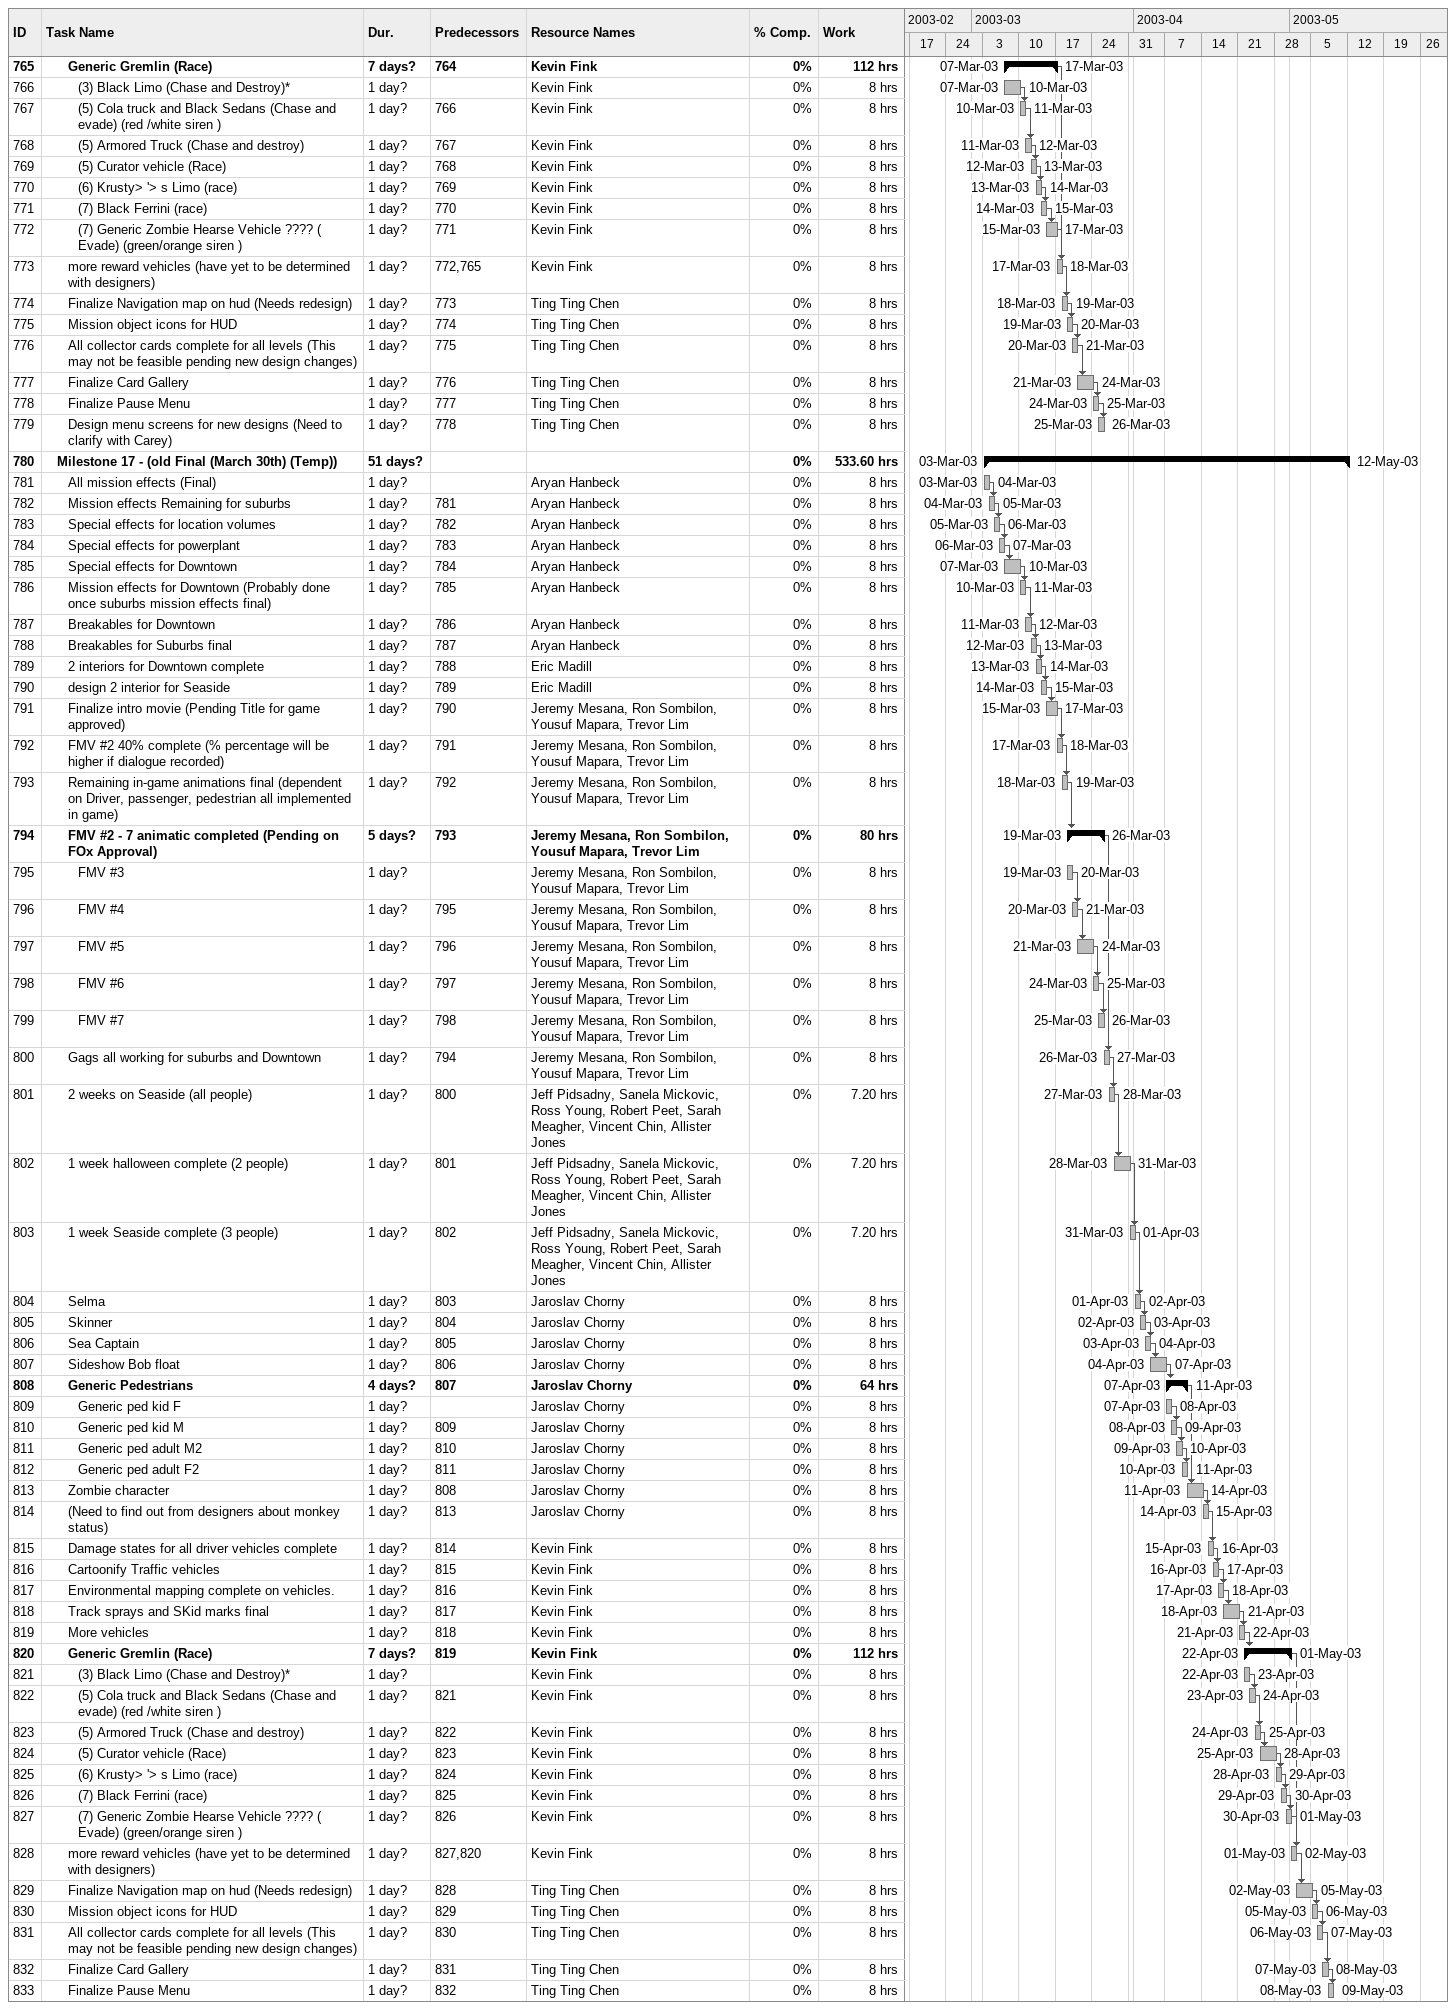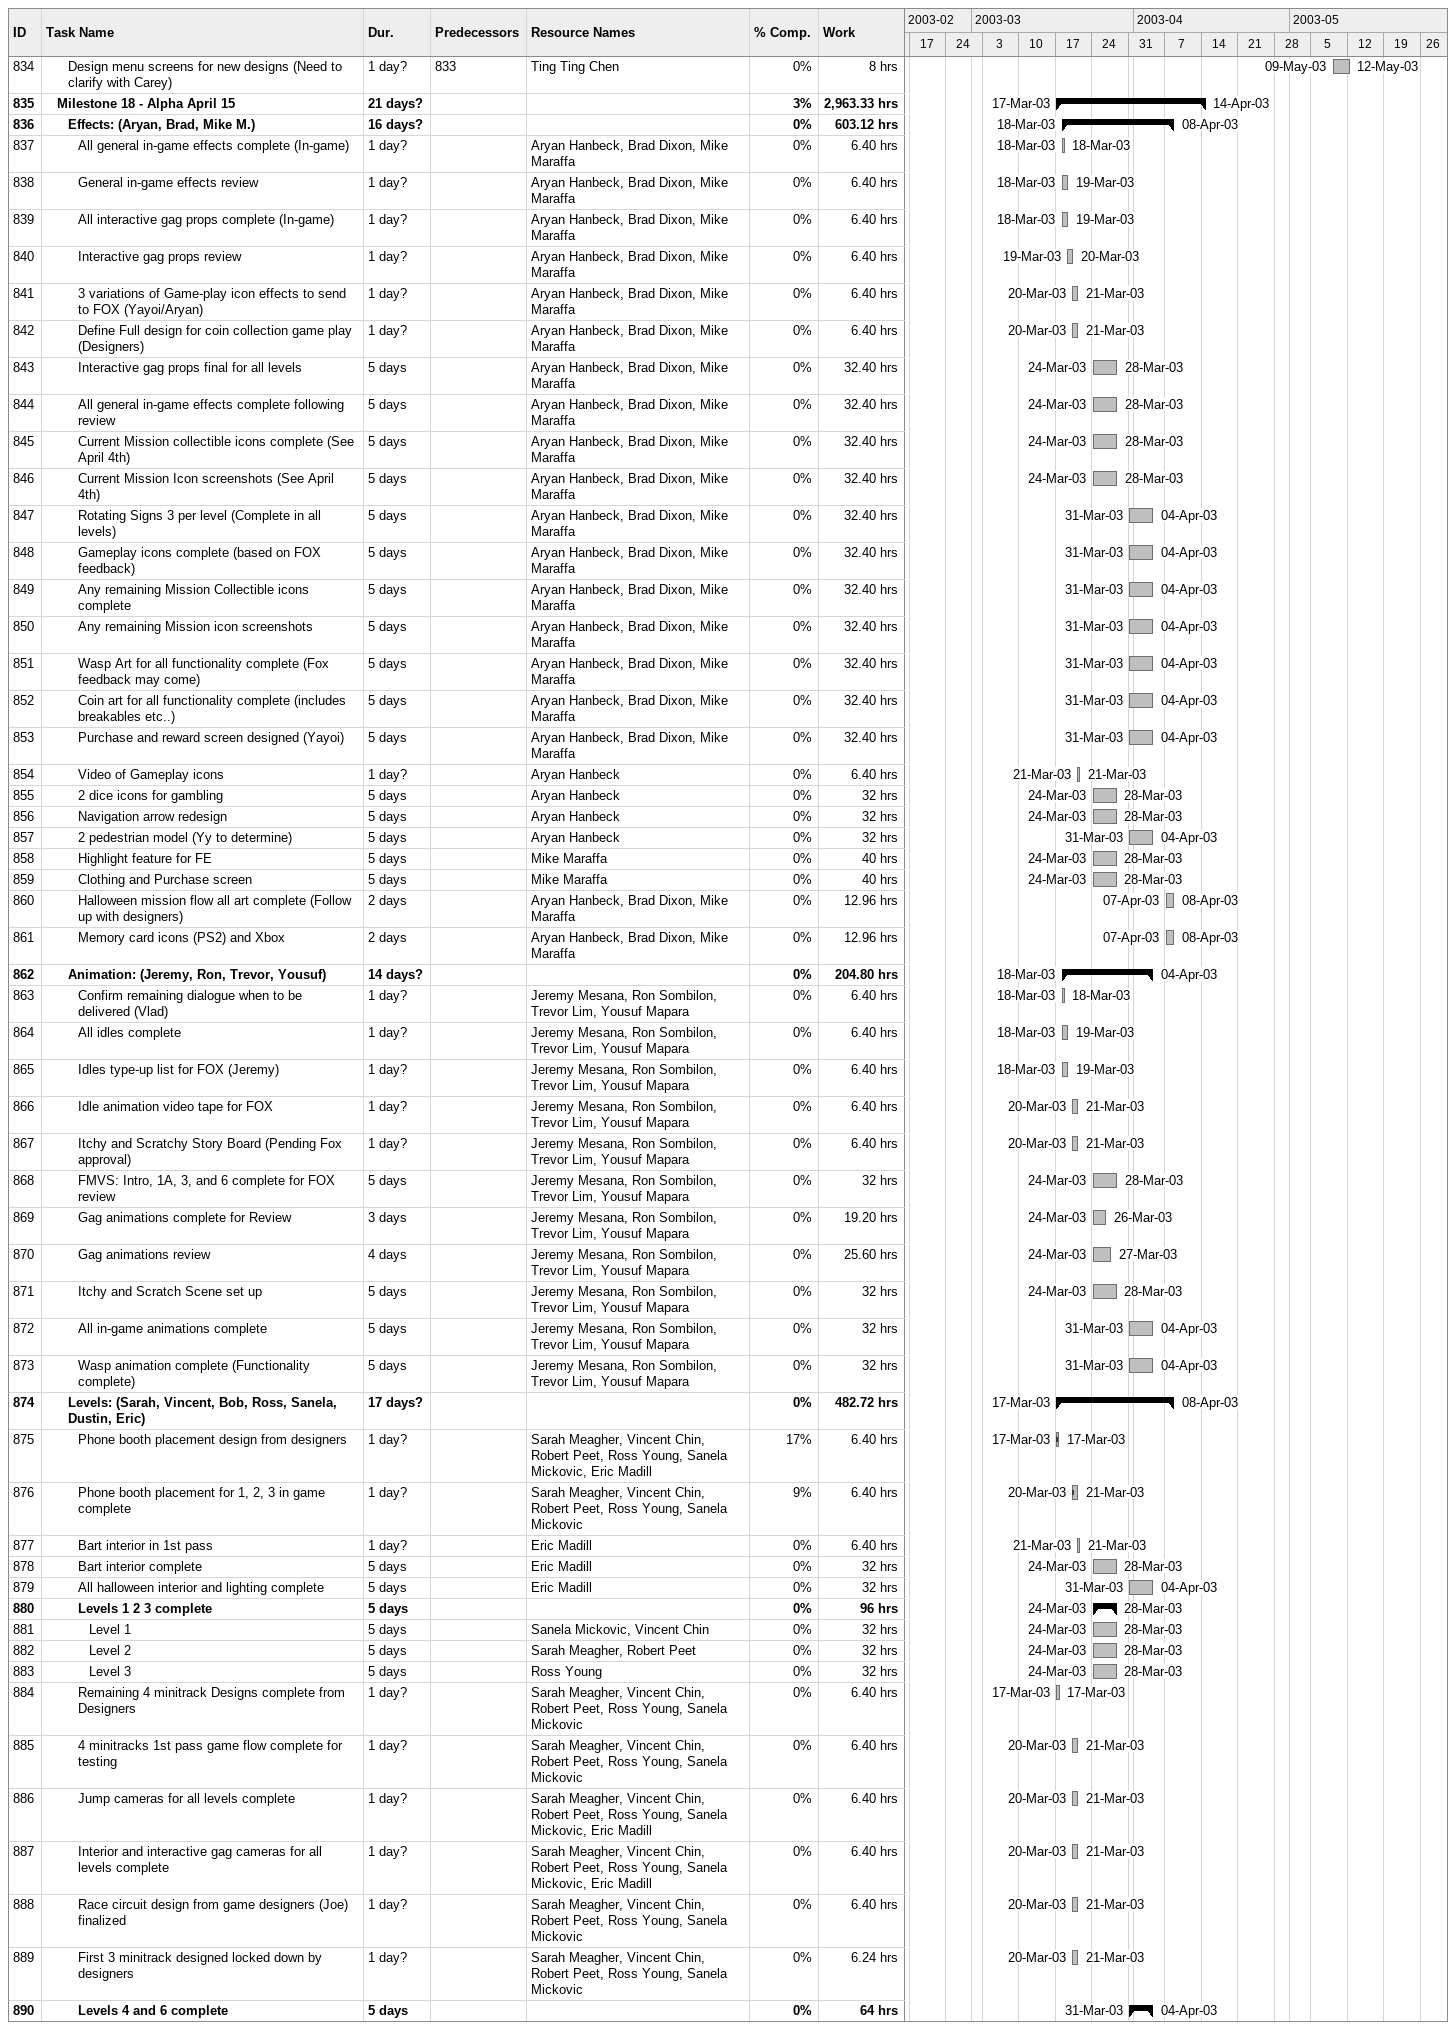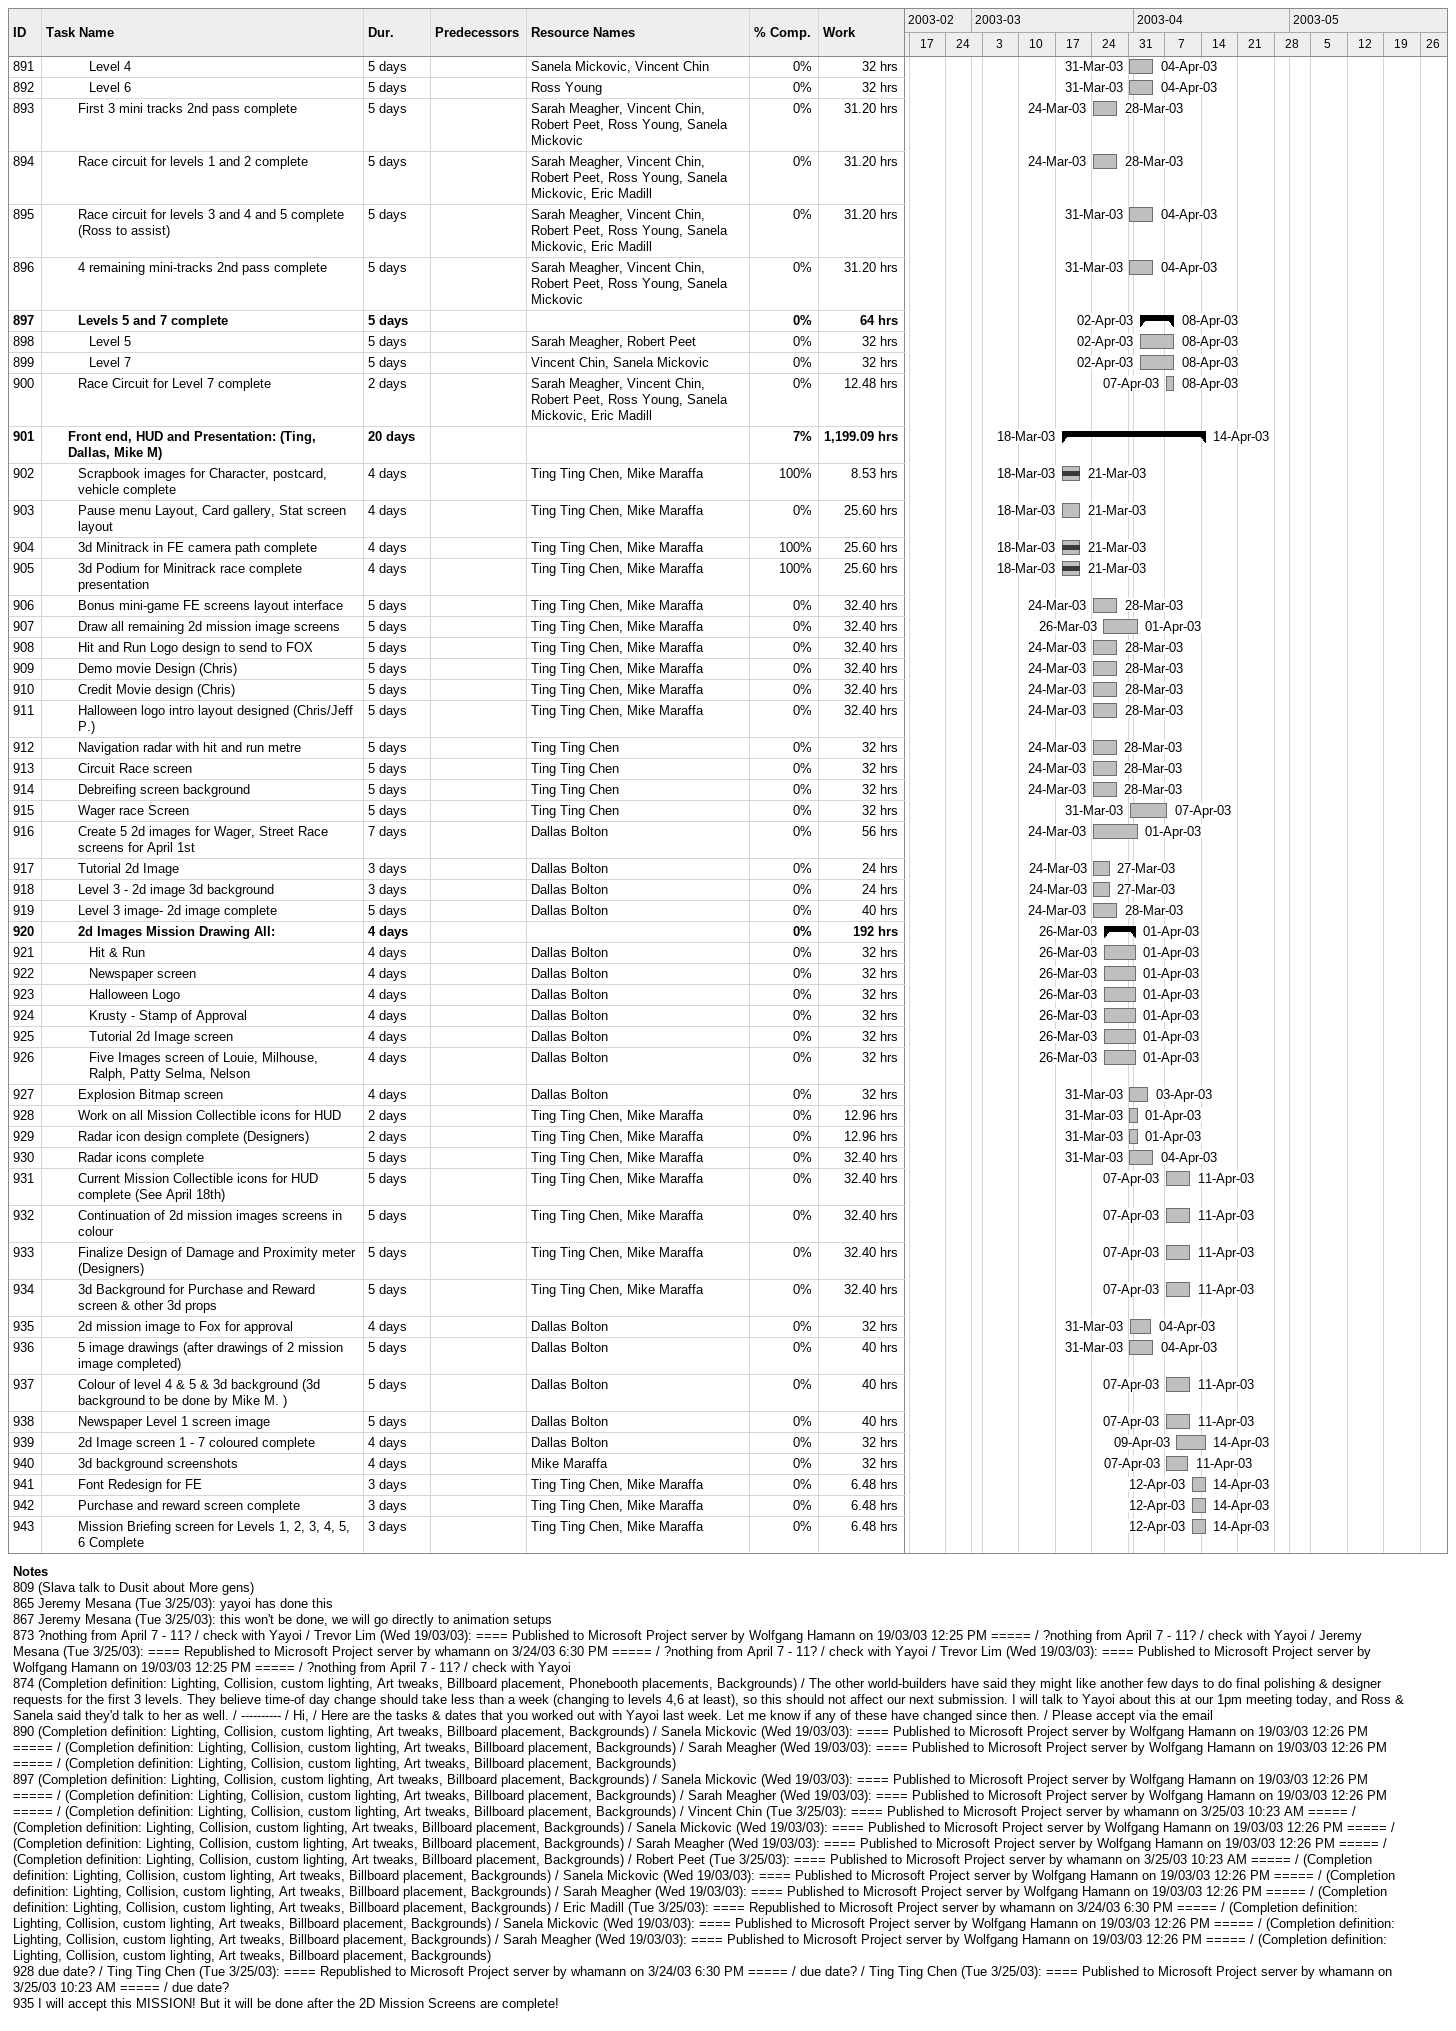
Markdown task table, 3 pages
| ID | Level | Task | Duration | Start | Finish | Predecessors | Resources | % complete | Work (h) |
|---|---|---|---|---|---|---|---|---|---|
| 765 | 3 | **Generic Gremlin (Race)** | 7d? | 2003-03-07 | 2003-03-17 | 764 | Kevin Fink | 0 | 112 |
| 766 | 4 | (3) Black Limo (Chase and Destroy)* | 1d? | 2003-03-07 | 2003-03-10 |  | Kevin Fink | 0 | 8 |
| 767 | 4 | (5) Cola truck and Black Sedans (Chase and evade) (red /white siren ) | 1d? | 2003-03-10 | 2003-03-11 | 766 | Kevin Fink | 0 | 8 |
| 768 | 4 | (5) Armored Truck (Chase and destroy) | 1d? | 2003-03-11 | 2003-03-12 | 767 | Kevin Fink | 0 | 8 |
| 769 | 4 | (5) Curator vehicle (Race) | 1d? | 2003-03-12 | 2003-03-13 | 768 | Kevin Fink | 0 | 8 |
| 770 | 4 | (6) Krusty> '> s Limo (race) | 1d? | 2003-03-13 | 2003-03-14 | 769 | Kevin Fink | 0 | 8 |
| 771 | 4 | (7) Black Ferrini (race) | 1d? | 2003-03-14 | 2003-03-15 | 770 | Kevin Fink | 0 | 8 |
| 772 | 4 | (7) Generic Zombie Hearse Vehicle ???? ( Evade) (green/orange siren ) | 1d? | 2003-03-15 | 2003-03-17 | 771 | Kevin Fink | 0 | 8 |
| 773 | 3 | more reward vehicles (have yet to be determined with designers) | 1d? | 2003-03-17 | 2003-03-18 | 772, 765 | Kevin Fink | 0 | 8 |
| 774 | 3 | Finalize Navigation map on hud (Needs redesign) | 1d? | 2003-03-18 | 2003-03-19 | 773 | Ting Ting Chen | 0 | 8 |
| 775 | 3 | Mission object icons for HUD | 1d? | 2003-03-19 | 2003-03-20 | 774 | Ting Ting Chen | 0 | 8 |
| 776 | 3 | All collector cards complete for all levels (This may not be feasible pending new design changes) | 1d? | 2003-03-20 | 2003-03-21 | 775 | Ting Ting Chen | 0 | 8 |
| 777 | 3 | Finalize Card Gallery | 1d? | 2003-03-21 | 2003-03-24 | 776 | Ting Ting Chen | 0 | 8 |
| 778 | 3 | Finalize Pause Menu | 1d? | 2003-03-24 | 2003-03-25 | 777 | Ting Ting Chen | 0 | 8 |
| 779 | 3 | Design menu screens for new designs (Need to clarify with Carey) | 1d? | 2003-03-25 | 2003-03-26 | 778 | Ting Ting Chen | 0 | 8 |
| 780 | 2 | **Milestone 17 - (old Final (March 30th) (Temp))** | 51d? | 2003-03-03 | 2003-05-12 |  |  | 0 | 533.60 |
| 781 | 3 | All mission effects (Final) | 1d? | 2003-03-03 | 2003-03-04 |  | Aryan Hanbeck | 0 | 8 |
| 782 | 3 | Mission effects Remaining for suburbs | 1d? | 2003-03-04 | 2003-03-05 | 781 | Aryan Hanbeck | 0 | 8 |
| 783 | 3 | Special effects for location volumes | 1d? | 2003-03-05 | 2003-03-06 | 782 | Aryan Hanbeck | 0 | 8 |
| 784 | 3 | Special effects for powerplant | 1d? | 2003-03-06 | 2003-03-07 | 783 | Aryan Hanbeck | 0 | 8 |
| 785 | 3 | Special effects for Downtown | 1d? | 2003-03-07 | 2003-03-10 | 784 | Aryan Hanbeck | 0 | 8 |
| 786 | 3 | Mission effects for Downtown (Probably done once suburbs mission effects final) | 1d? | 2003-03-10 | 2003-03-11 | 785 | Aryan Hanbeck | 0 | 8 |
| 787 | 3 | Breakables for Downtown | 1d? | 2003-03-11 | 2003-03-12 | 786 | Aryan Hanbeck | 0 | 8 |
| 788 | 3 | Breakables for Suburbs final | 1d? | 2003-03-12 | 2003-03-13 | 787 | Aryan Hanbeck | 0 | 8 |
| 789 | 3 | 2 interiors for Downtown complete | 1d? | 2003-03-13 | 2003-03-14 | 788 | Eric Madill | 0 | 8 |
| 790 | 3 | design 2 interior for Seaside | 1d? | 2003-03-14 | 2003-03-15 | 789 | Eric Madill | 0 | 8 |
| 791 | 3 | Finalize intro movie (Pending Title for game approved) | 1d? | 2003-03-15 | 2003-03-17 | 790 | Jeremy Mesana, Ron Sombilon, Yousuf Mapara, Trevor Lim | 0 | 8 |
| 792 | 3 | FMV #2 40% complete (% percentage will be higher if dialogue recorded) | 1d? | 2003-03-17 | 2003-03-18 | 791 | Jeremy Mesana, Ron Sombilon, Yousuf Mapara, Trevor Lim | 0 | 8 |
| 793 | 3 | Remaining in-game animations final (dependent on Driver, passenger, pedestrian all implemented in game) | 1d? | 2003-03-18 | 2003-03-19 | 792 | Jeremy Mesana, Ron Sombilon, Yousuf Mapara, Trevor Lim | 0 | 8 |
| 794 | 3 | **FMV #2 - 7 animatic completed (Pending on FOx Approval)** | 5d? | 2003-03-19 | 2003-03-26 | 793 | Jeremy Mesana, Ron Sombilon, Yousuf Mapara, Trevor Lim | 0 | 80 |
| 795 | 4 | FMV #3 | 1d? | 2003-03-19 | 2003-03-20 |  | Jeremy Mesana, Ron Sombilon, Yousuf Mapara, Trevor Lim | 0 | 8 |
| 796 | 4 | FMV #4 | 1d? | 2003-03-20 | 2003-03-21 | 795 | Jeremy Mesana, Ron Sombilon, Yousuf Mapara, Trevor Lim | 0 | 8 |
| 797 | 4 | FMV #5 | 1d? | 2003-03-21 | 2003-03-24 | 796 | Jeremy Mesana, Ron Sombilon, Yousuf Mapara, Trevor Lim | 0 | 8 |
| 798 | 4 | FMV #6 | 1d? | 2003-03-24 | 2003-03-25 | 797 | Jeremy Mesana, Ron Sombilon, Yousuf Mapara, Trevor Lim | 0 | 8 |
| 799 | 4 | FMV #7 | 1d? | 2003-03-25 | 2003-03-26 | 798 | Jeremy Mesana, Ron Sombilon, Yousuf Mapara, Trevor Lim | 0 | 8 |
| 800 | 3 | Gags all working for suburbs and Downtown | 1d? | 2003-03-26 | 2003-03-27 | 794 | Jeremy Mesana, Ron Sombilon, Yousuf Mapara, Trevor Lim | 0 | 8 |
| 801 | 3 | 2 weeks on Seaside (all people) | 1d? | 2003-03-27 | 2003-03-28 | 800 | Jeff Pidsadny, Sanela Mickovic, Ross Young, Robert Peet, Sarah Meagher, Vincent Chin, Allister Jones | 0 | 7.20 |
| 802 | 3 | 1 week halloween complete (2 people) | 1d? | 2003-03-28 | 2003-03-31 | 801 | Jeff Pidsadny, Sanela Mickovic, Ross Young, Robert Peet, Sarah Meagher, Vincent Chin, Allister Jones | 0 | 7.20 |
| 803 | 3 | 1 week Seaside complete (3 people) | 1d? | 2003-03-31 | 2003-04-01 | 802 | Jeff Pidsadny, Sanela Mickovic, Ross Young, Robert Peet, Sarah Meagher, Vincent Chin, Allister Jones | 0 | 7.20 |
| 804 | 3 | Selma | 1d? | 2003-04-01 | 2003-04-02 | 803 | Jaroslav Chorny | 0 | 8 |
| 805 | 3 | Skinner | 1d? | 2003-04-02 | 2003-04-03 | 804 | Jaroslav Chorny | 0 | 8 |
| 806 | 3 | Sea Captain | 1d? | 2003-04-03 | 2003-04-04 | 805 | Jaroslav Chorny | 0 | 8 |
| 807 | 3 | Sideshow Bob float | 1d? | 2003-04-04 | 2003-04-07 | 806 | Jaroslav Chorny | 0 | 8 |
| 808 | 3 | **Generic Pedestrians** | 4d? | 2003-04-07 | 2003-04-11 | 807 | Jaroslav Chorny | 0 | 64 |
| 809 | 4 | Generic ped kid F | 1d? | 2003-04-07 | 2003-04-08 |  | Jaroslav Chorny | 0 | 8 |
| 810 | 4 | Generic ped kid M | 1d? | 2003-04-08 | 2003-04-09 | 809 | Jaroslav Chorny | 0 | 8 |
| 811 | 4 | Generic ped adult M2 | 1d? | 2003-04-09 | 2003-04-10 | 810 | Jaroslav Chorny | 0 | 8 |
| 812 | 4 | Generic ped adult F2 | 1d? | 2003-04-10 | 2003-04-11 | 811 | Jaroslav Chorny | 0 | 8 |
| 813 | 3 | Zombie character | 1d? | 2003-04-11 | 2003-04-14 | 808 | Jaroslav Chorny | 0 | 8 |
| 814 | 3 | (Need to find out from designers about monkey status) | 1d? | 2003-04-14 | 2003-04-15 | 813 | Jaroslav Chorny | 0 | 8 |
| 815 | 3 | Damage states for all driver vehicles complete | 1d? | 2003-04-15 | 2003-04-16 | 814 | Kevin Fink | 0 | 8 |
| 816 | 3 | Cartoonify Traffic vehicles | 1d? | 2003-04-16 | 2003-04-17 | 815 | Kevin Fink | 0 | 8 |
| 817 | 3 | Environmental mapping complete on vehicles. | 1d? | 2003-04-17 | 2003-04-18 | 816 | Kevin Fink | 0 | 8 |
| 818 | 3 | Track sprays and SKid marks final | 1d? | 2003-04-18 | 2003-04-21 | 817 | Kevin Fink | 0 | 8 |
| 819 | 3 | More vehicles | 1d? | 2003-04-21 | 2003-04-22 | 818 | Kevin Fink | 0 | 8 |
| 820 | 3 | **Generic Gremlin (Race)** | 7d? | 2003-04-22 | 2003-05-01 | 819 | Kevin Fink | 0 | 112 |
| 821 | 4 | (3) Black Limo (Chase and Destroy)* | 1d? | 2003-04-22 | 2003-04-23 |  | Kevin Fink | 0 | 8 |
| 822 | 4 | (5) Cola truck and Black Sedans (Chase and evade) (red /white siren ) | 1d? | 2003-04-23 | 2003-04-24 | 821 | Kevin Fink | 0 | 8 |
| 823 | 4 | (5) Armored Truck (Chase and destroy) | 1d? | 2003-04-24 | 2003-04-25 | 822 | Kevin Fink | 0 | 8 |
| 824 | 4 | (5) Curator vehicle (Race) | 1d? | 2003-04-25 | 2003-04-28 | 823 | Kevin Fink | 0 | 8 |
| 825 | 4 | (6) Krusty> '> s Limo (race) | 1d? | 2003-04-28 | 2003-04-29 | 824 | Kevin Fink | 0 | 8 |
| 826 | 4 | (7) Black Ferrini (race) | 1d? | 2003-04-29 | 2003-04-30 | 825 | Kevin Fink | 0 | 8 |
| 827 | 4 | (7) Generic Zombie Hearse Vehicle ???? ( Evade) (green/orange siren ) | 1d? | 2003-04-30 | 2003-05-01 | 826 | Kevin Fink | 0 | 8 |
| 828 | 3 | more reward vehicles (have yet to be determined with designers) | 1d? | 2003-05-01 | 2003-05-02 | 827, 820 | Kevin Fink | 0 | 8 |
| 829 | 3 | Finalize Navigation map on hud (Needs redesign) | 1d? | 2003-05-02 | 2003-05-05 | 828 | Ting Ting Chen | 0 | 8 |
| 830 | 3 | Mission object icons for HUD | 1d? | 2003-05-05 | 2003-05-06 | 829 | Ting Ting Chen | 0 | 8 |
| 831 | 3 | All collector cards complete for all levels (This may not be feasible pending new design changes) | 1d? | 2003-05-06 | 2003-05-07 | 830 | Ting Ting Chen | 0 | 8 |
| 832 | 3 | Finalize Card Gallery | 1d? | 2003-05-07 | 2003-05-08 | 831 | Ting Ting Chen | 0 | 8 |
| 833 | 3 | Finalize Pause Menu | 1d? | 2003-05-08 | 2003-05-09 | 832 | Ting Ting Chen | 0 | 8 |
| 834 | 3 | Design menu screens for new designs (Need to clarify with Carey) | 1d? | 2003-05-09 | 2003-05-12 | 833 | Ting Ting Chen | 0 | 8 |
| 835 | 2 | **Milestone 18 - Alpha April 15** | 21d? | 2003-03-17 | 2003-04-14 |  |  | 3 | 2963.33 |
| 836 | 3 | **Effects: (Aryan, Brad, Mike M.)** | 16d? | 2003-03-18 | 2003-04-08 |  |  | 0 | 603.12 |
| 837 | 4 | All general in-game effects complete (In-game) | 1d? | 2003-03-18 | 2003-03-18 |  | Aryan Hanbeck, Brad Dixon, Mike Maraffa | 0 | 6.40 |
| 838 | 4 | General in-game effects review | 1d? | 2003-03-18 | 2003-03-19 |  | Aryan Hanbeck, Brad Dixon, Mike Maraffa | 0 | 6.40 |
| 839 | 4 | All interactive gag props complete (In-game) | 1d? | 2003-03-18 | 2003-03-19 |  | Aryan Hanbeck, Brad Dixon, Mike Maraffa | 0 | 6.40 |
| 840 | 4 | Interactive gag props review | 1d? | 2003-03-19 | 2003-03-20 |  | Aryan Hanbeck, Brad Dixon, Mike Maraffa | 0 | 6.40 |
| 841 | 4 | 3 variations of Game-play icon effects to send to FOX (Yayoi/Aryan) | 1d? | 2003-03-20 | 2003-03-21 |  | Aryan Hanbeck, Brad Dixon, Mike Maraffa | 0 | 6.40 |
| 842 | 4 | Define Full design for coin collection game play (Designers) | 1d? | 2003-03-20 | 2003-03-21 |  | Aryan Hanbeck, Brad Dixon, Mike Maraffa | 0 | 6.40 |
| 843 | 4 | Interactive gag props final for all levels | 5d | 2003-03-24 | 2003-03-28 |  | Aryan Hanbeck, Brad Dixon, Mike Maraffa | 0 | 32.40 |
| 844 | 4 | All general in-game effects complete following review | 5d | 2003-03-24 | 2003-03-28 |  | Aryan Hanbeck, Brad Dixon, Mike Maraffa | 0 | 32.40 |
| 845 | 4 | Current Mission collectible icons complete (See April 4th) | 5d | 2003-03-24 | 2003-03-28 |  | Aryan Hanbeck, Brad Dixon, Mike Maraffa | 0 | 32.40 |
| 846 | 4 | Current Mission Icon screenshots (See April 4th) | 5d | 2003-03-24 | 2003-03-28 |  | Aryan Hanbeck, Brad Dixon, Mike Maraffa | 0 | 32.40 |
| 847 | 4 | Rotating Signs 3 per level (Complete in all levels) | 5d | 2003-03-31 | 2003-04-04 |  | Aryan Hanbeck, Brad Dixon, Mike Maraffa | 0 | 32.40 |
| 848 | 4 | Gameplay icons complete (based on FOX feedback) | 5d | 2003-03-31 | 2003-04-04 |  | Aryan Hanbeck, Brad Dixon, Mike Maraffa | 0 | 32.40 |
| 849 | 4 | Any remaining Mission Collectible icons complete | 5d | 2003-03-31 | 2003-04-04 |  | Aryan Hanbeck, Brad Dixon, Mike Maraffa | 0 | 32.40 |
| 850 | 4 | Any remaining Mission icon screenshots | 5d | 2003-03-31 | 2003-04-04 |  | Aryan Hanbeck, Brad Dixon, Mike Maraffa | 0 | 32.40 |
| 851 | 4 | Wasp Art for all functionality complete (Fox feedback may come) | 5d | 2003-03-31 | 2003-04-04 |  | Aryan Hanbeck, Brad Dixon, Mike Maraffa | 0 | 32.40 |
| 852 | 4 | Coin art for all functionality complete (includes breakables etc..) | 5d | 2003-03-31 | 2003-04-04 |  | Aryan Hanbeck, Brad Dixon, Mike Maraffa | 0 | 32.40 |
| 853 | 4 | Purchase and reward screen designed (Yayoi) | 5d | 2003-03-31 | 2003-04-04 |  | Aryan Hanbeck, Brad Dixon, Mike Maraffa | 0 | 32.40 |
| 854 | 4 | Video of Gameplay icons | 1d? | 2003-03-21 | 2003-03-21 |  | Aryan Hanbeck | 0 | 6.40 |
| 855 | 4 | 2 dice icons for gambling | 5d | 2003-03-24 | 2003-03-28 |  | Aryan Hanbeck | 0 | 32 |
| 856 | 4 | Navigation arrow redesign | 5d | 2003-03-24 | 2003-03-28 |  | Aryan Hanbeck | 0 | 32 |
| 857 | 4 | 2 pedestrian model (Yy to determine) | 5d | 2003-03-31 | 2003-04-04 |  | Aryan Hanbeck | 0 | 32 |
| 858 | 4 | Highlight feature for FE | 5d | 2003-03-24 | 2003-03-28 |  | Mike Maraffa | 0 | 40 |
| 859 | 4 | Clothing and Purchase screen | 5d | 2003-03-24 | 2003-03-28 |  | Mike Maraffa | 0 | 40 |
| 860 | 4 | Halloween mission flow all art complete (Follow up with designers) | 2d | 2003-04-07 | 2003-04-08 |  | Aryan Hanbeck, Brad Dixon, Mike Maraffa | 0 | 12.96 |
| 861 | 4 | Memory card icons (PS2) and Xbox | 2d | 2003-04-07 | 2003-04-08 |  | Aryan Hanbeck, Brad Dixon, Mike Maraffa | 0 | 12.96 |
| 862 | 3 | **Animation: (Jeremy, Ron, Trevor, Yousuf)** | 14d? | 2003-03-18 | 2003-04-04 |  |  | 0 | 204.80 |
| 863 | 4 | Confirm remaining dialogue when to be delivered (Vlad) | 1d? | 2003-03-18 | 2003-03-18 |  | Jeremy Mesana, Ron Sombilon, Trevor Lim, Yousuf Mapara | 0 | 6.40 |
| 864 | 4 | All idles complete | 1d? | 2003-03-18 | 2003-03-19 |  | Jeremy Mesana, Ron Sombilon, Trevor Lim, Yousuf Mapara | 0 | 6.40 |
| 865 | 4 | Idles type-up list for FOX (Jeremy) | 1d? | 2003-03-18 | 2003-03-19 |  | Jeremy Mesana, Ron Sombilon, Trevor Lim, Yousuf Mapara | 0 | 6.40 |
| 866 | 4 | Idle animation video tape for FOX | 1d? | 2003-03-20 | 2003-03-21 |  | Jeremy Mesana, Ron Sombilon, Trevor Lim, Yousuf Mapara | 0 | 6.40 |
| 867 | 4 | Itchy and Scratchy Story Board (Pending Fox approval) | 1d? | 2003-03-20 | 2003-03-21 |  | Jeremy Mesana, Ron Sombilon, Trevor Lim, Yousuf Mapara | 0 | 6.40 |
| 868 | 4 | FMVS: Intro, 1A, 3, and 6 complete for FOX review | 5d | 2003-03-24 | 2003-03-28 |  | Jeremy Mesana, Ron Sombilon, Trevor Lim, Yousuf Mapara | 0 | 32 |
| 869 | 4 | Gag animations complete for Review | 3d | 2003-03-24 | 2003-03-26 |  | Jeremy Mesana, Ron Sombilon, Trevor Lim, Yousuf Mapara | 0 | 19.20 |
| 870 | 4 | Gag animations review | 4d | 2003-03-24 | 2003-03-27 |  | Jeremy Mesana, Ron Sombilon, Trevor Lim, Yousuf Mapara | 0 | 25.60 |
| 871 | 4 | Itchy and Scratch Scene set up | 5d | 2003-03-24 | 2003-03-28 |  | Jeremy Mesana, Ron Sombilon, Trevor Lim, Yousuf Mapara | 0 | 32 |
| 872 | 4 | All in-game animations complete | 5d | 2003-03-31 | 2003-04-04 |  | Jeremy Mesana, Ron Sombilon, Trevor Lim, Yousuf Mapara | 0 | 32 |
| 873 | 4 | Wasp animation complete (Functionality complete) | 5d | 2003-03-31 | 2003-04-04 |  | Jeremy Mesana, Ron Sombilon, Trevor Lim, Yousuf Mapara | 0 | 32 |
| 874 | 3 | **Levels: (Sarah, Vincent, Bob, Ross, Sanela, Dustin, Eric)** | 17d? | 2003-03-17 | 2003-04-08 |  |  | 0 | 482.72 |
| 875 | 4 | Phone booth placement design from designers | 1d? | 2003-03-17 | 2003-03-17 |  | Sarah Meagher, Vincent Chin, Robert Peet, Ross Young, Sanela Mickovic, Eric Madill | 17 | 6.40 |
| 876 | 4 | Phone booth placement for 1, 2, 3 in game complete | 1d? | 2003-03-20 | 2003-03-21 |  | Sarah Meagher, Vincent Chin, Robert Peet, Ross Young, Sanela Mickovic | 9 | 6.40 |
| 877 | 4 | Bart interior in 1st pass | 1d? | 2003-03-21 | 2003-03-21 |  | Eric Madill | 0 | 6.40 |
| 878 | 4 | Bart interior complete | 5d | 2003-03-24 | 2003-03-28 |  | Eric Madill | 0 | 32 |
| 879 | 4 | All halloween interior and lighting complete | 5d | 2003-03-31 | 2003-04-04 |  | Eric Madill | 0 | 32 |
| 880 | 4 | **Levels 1 2 3 complete** | 5d | 2003-03-24 | 2003-03-28 |  |  | 0 | 96 |
| 881 | 5 | Level 1 | 5d | 2003-03-24 | 2003-03-28 |  | Sanela Mickovic, Vincent Chin | 0 | 32 |
| 882 | 5 | Level 2 | 5d | 2003-03-24 | 2003-03-28 |  | Sarah Meagher, Robert Peet | 0 | 32 |
| 883 | 5 | Level 3 | 5d | 2003-03-24 | 2003-03-28 |  | Ross Young | 0 | 32 |
| 884 | 4 | Remaining 4 minitrack Designs complete from Designers | 1d? | 2003-03-17 | 2003-03-17 |  | Sarah Meagher, Vincent Chin, Robert Peet, Ross Young, Sanela Mickovic | 0 | 6.40 |
| 885 | 4 | 4 minitracks 1st pass game flow complete for testing | 1d? | 2003-03-20 | 2003-03-21 |  | Sarah Meagher, Vincent Chin, Robert Peet, Ross Young, Sanela Mickovic | 0 | 6.40 |
| 886 | 4 | Jump cameras for all levels complete | 1d? | 2003-03-20 | 2003-03-21 |  | Sarah Meagher, Vincent Chin, Robert Peet, Ross Young, Sanela Mickovic, Eric Madill | 0 | 6.40 |
| 887 | 4 | Interior and interactive gag cameras for all levels complete | 1d? | 2003-03-20 | 2003-03-21 |  | Sarah Meagher, Vincent Chin, Robert Peet, Ross Young, Sanela Mickovic, Eric Madill | 0 | 6.40 |
| 888 | 4 | Race circuit design from game designers (Joe) finalized | 1d? | 2003-03-20 | 2003-03-21 |  | Sarah Meagher, Vincent Chin, Robert Peet, Ross Young, Sanela Mickovic | 0 | 6.40 |
| 889 | 4 | First 3 minitrack designed locked down by designers | 1d? | 2003-03-20 | 2003-03-21 |  | Sarah Meagher, Vincent Chin, Robert Peet, Ross Young, Sanela Mickovic | 0 | 6.24 |
| 890 | 4 | **Levels 4 and 6 complete** | 5d | 2003-03-31 | 2003-04-04 |  |  | 0 | 64 |
| 891 | 5 | Level 4 | 5d | 2003-03-31 | 2003-04-04 |  | Sanela Mickovic, Vincent Chin | 0 | 32 |
| 892 | 5 | Level 6 | 5d | 2003-03-31 | 2003-04-04 |  | Ross Young | 0 | 32 |
| 893 | 4 | First 3 mini tracks 2nd pass complete | 5d | 2003-03-24 | 2003-03-28 |  | Sarah Meagher, Vincent Chin, Robert Peet, Ross Young, Sanela Mickovic | 0 | 31.20 |
| 894 | 4 | Race circuit for levels 1 and 2 complete | 5d | 2003-03-24 | 2003-03-28 |  | Sarah Meagher, Vincent Chin, Robert Peet, Ross Young, Sanela Mickovic, Eric Madill | 0 | 31.20 |
| 895 | 4 | Race circuit for levels 3 and 4 and 5 complete (Ross to assist) | 5d | 2003-03-31 | 2003-04-04 |  | Sarah Meagher, Vincent Chin, Robert Peet, Ross Young, Sanela Mickovic, Eric Madill | 0 | 31.20 |
| 896 | 4 | 4 remaining mini-tracks 2nd pass complete | 5d | 2003-03-31 | 2003-04-04 |  | Sarah Meagher, Vincent Chin, Robert Peet, Ross Young, Sanela Mickovic | 0 | 31.20 |
| 897 | 4 | **Levels 5 and 7 complete** | 5d | 2003-04-02 | 2003-04-08 |  |  | 0 | 64 |
| 898 | 5 | Level 5 | 5d | 2003-04-02 | 2003-04-08 |  | Sarah Meagher, Robert Peet | 0 | 32 |
| 899 | 5 | Level 7 | 5d | 2003-04-02 | 2003-04-08 |  | Vincent Chin, Sanela Mickovic | 0 | 32 |
| 900 | 4 | Race Circuit for Level 7 complete | 2d | 2003-04-07 | 2003-04-08 |  | Sarah Meagher, Vincent Chin, Robert Peet, Ross Young, Sanela Mickovic, Eric Madill | 0 | 12.48 |
| 901 | 3 | **Front end, HUD and Presentation: (Ting, Dallas, Mike M)** | 20d | 2003-03-18 | 2003-04-14 |  |  | 7 | 1199.09 |
| 902 | 4 | Scrapbook images for Character, postcard, vehicle complete | 4d | 2003-03-18 | 2003-03-21 |  | Ting Ting Chen, Mike Maraffa | 100 | 8.53 |
| 903 | 4 | Pause menu Layout, Card gallery, Stat screen layout | 4d | 2003-03-18 | 2003-03-21 |  | Ting Ting Chen, Mike Maraffa | 0 | 25.60 |
| 904 | 4 | 3d Minitrack in FE camera path complete | 4d | 2003-03-18 | 2003-03-21 |  | Ting Ting Chen, Mike Maraffa | 100 | 25.60 |
| 905 | 4 | 3d Podium for Minitrack race complete presentation | 4d | 2003-03-18 | 2003-03-21 |  | Ting Ting Chen, Mike Maraffa | 100 | 25.60 |
| 906 | 4 | Bonus mini-game FE screens layout interface | 5d | 2003-03-24 | 2003-03-28 |  | Ting Ting Chen, Mike Maraffa | 0 | 32.40 |
| 907 | 4 | Draw all remaining 2d mission image screens | 5d | 2003-03-26 | 2003-04-01 |  | Ting Ting Chen, Mike Maraffa | 0 | 32.40 |
| 908 | 4 | Hit and Run Logo design to send to FOX | 5d | 2003-03-24 | 2003-03-28 |  | Ting Ting Chen, Mike Maraffa | 0 | 32.40 |
| 909 | 4 | Demo movie Design (Chris) | 5d | 2003-03-24 | 2003-03-28 |  | Ting Ting Chen, Mike Maraffa | 0 | 32.40 |
| 910 | 4 | Credit Movie design (Chris) | 5d | 2003-03-24 | 2003-03-28 |  | Ting Ting Chen, Mike Maraffa | 0 | 32.40 |
| 911 | 4 | Halloween logo intro layout designed (Chris/Jeff P.) | 5d | 2003-03-24 | 2003-03-28 |  | Ting Ting Chen, Mike Maraffa | 0 | 32.40 |
| 912 | 4 | Navigation radar with hit and run metre | 5d | 2003-03-24 | 2003-03-28 |  | Ting Ting Chen | 0 | 32 |
| 913 | 4 | Circuit Race screen | 5d | 2003-03-24 | 2003-03-28 |  | Ting Ting Chen | 0 | 32 |
| 914 | 4 | Debreifing screen background | 5d | 2003-03-24 | 2003-03-28 |  | Ting Ting Chen | 0 | 32 |
| 915 | 4 | Wager race Screen | 5d | 2003-03-31 | 2003-04-07 |  | Ting Ting Chen | 0 | 32 |
| 916 | 4 | Create 5 2d images for Wager, Street Race screens for April 1st | 7d | 2003-03-24 | 2003-04-01 |  | Dallas Bolton | 0 | 56 |
| 917 | 4 | Tutorial 2d Image | 3d | 2003-03-24 | 2003-03-27 |  | Dallas Bolton | 0 | 24 |
| 918 | 4 | Level 3 - 2d image 3d background | 3d | 2003-03-24 | 2003-03-27 |  | Dallas Bolton | 0 | 24 |
| 919 | 4 | Level 3 image- 2d image complete | 5d | 2003-03-24 | 2003-03-28 |  | Dallas Bolton | 0 | 40 |
| 920 | 4 | **2d Images Mission Drawing All:** | 4d | 2003-03-26 | 2003-04-01 |  |  | 0 | 192 |
| 921 | 5 | Hit & Run | 4d | 2003-03-26 | 2003-04-01 |  | Dallas Bolton | 0 | 32 |
| 922 | 5 | Newspaper screen | 4d | 2003-03-26 | 2003-04-01 |  | Dallas Bolton | 0 | 32 |
| 923 | 5 | Halloween Logo | 4d | 2003-03-26 | 2003-04-01 |  | Dallas Bolton | 0 | 32 |
| 924 | 5 | Krusty - Stamp of Approval | 4d | 2003-03-26 | 2003-04-01 |  | Dallas Bolton | 0 | 32 |
| 925 | 5 | Tutorial 2d Image screen | 4d | 2003-03-26 | 2003-04-01 |  | Dallas Bolton | 0 | 32 |
| 926 | 5 | Five Images screen of Louie, Milhouse, Ralph, Patty Selma, Nelson | 4d | 2003-03-26 | 2003-04-01 |  | Dallas Bolton | 0 | 32 |
| 927 | 4 | Explosion Bitmap screen | 4d | 2003-03-31 | 2003-04-03 |  | Dallas Bolton | 0 | 32 |
| 928 | 4 | Work on all Mission Collectible icons for HUD | 2d | 2003-03-31 | 2003-04-01 |  | Ting Ting Chen, Mike Maraffa | 0 | 12.96 |
| 929 | 4 | Radar icon design complete (Designers) | 2d | 2003-03-31 | 2003-04-01 |  | Ting Ting Chen, Mike Maraffa | 0 | 12.96 |
| 930 | 4 | Radar icons complete | 5d | 2003-03-31 | 2003-04-04 |  | Ting Ting Chen, Mike Maraffa | 0 | 32.40 |
| 931 | 4 | Current Mission Collectible icons for HUD complete (See April 18th) | 5d | 2003-04-07 | 2003-04-11 |  | Ting Ting Chen, Mike Maraffa | 0 | 32.40 |
| 932 | 4 | Continuation of 2d mission images screens in colour | 5d | 2003-04-07 | 2003-04-11 |  | Ting Ting Chen, Mike Maraffa | 0 | 32.40 |
| 933 | 4 | Finalize Design of Damage and Proximity meter (Designers) | 5d | 2003-04-07 | 2003-04-11 |  | Ting Ting Chen, Mike Maraffa | 0 | 32.40 |
| 934 | 4 | 3d Background for Purchase and Reward screen & other 3d props | 5d | 2003-04-07 | 2003-04-11 |  | Ting Ting Chen, Mike Maraffa | 0 | 32.40 |
| 935 | 4 | 2d mission image to Fox for approval | 4d | 2003-03-31 | 2003-04-04 |  | Dallas Bolton | 0 | 32 |
| 936 | 4 | 5 image drawings (after drawings of 2 mission image completed) | 5d | 2003-03-31 | 2003-04-04 |  | Dallas Bolton | 0 | 40 |
| 937 | 4 | Colour of level 4 & 5 & 3d background (3d background to be done by Mike M. ) | 5d | 2003-04-07 | 2003-04-11 |  | Dallas Bolton | 0 | 40 |
| 938 | 4 | Newspaper Level 1 screen image | 5d | 2003-04-07 | 2003-04-11 |  | Dallas Bolton | 0 | 40 |
| 939 | 4 | 2d Image screen 1 - 7 coloured complete | 4d | 2003-04-09 | 2003-04-14 |  | Dallas Bolton | 0 | 32 |
| 940 | 4 | 3d background screenshots | 4d | 2003-04-07 | 2003-04-11 |  | Mike Maraffa | 0 | 32 |
| 941 | 4 | Font Redesign for FE | 3d | 2003-04-12 | 2003-04-14 |  | Ting Ting Chen, Mike Maraffa | 0 | 6.48 |
| 942 | 4 | Purchase and reward screen complete | 3d | 2003-04-12 | 2003-04-14 |  | Ting Ting Chen, Mike Maraffa | 0 | 6.48 |
| 943 | 4 | Mission Briefing screen for Levels 1, 2, 3, 4, 5, 6 Complete | 3d | 2003-04-12 | 2003-04-14 |  | Ting Ting Chen, Mike Maraffa | 0 | 6.48 |

Notes
- 809: (Slava talk to Dusit about More gens)
- 865: Jeremy Mesana (Tue 3/25/03): yayoi has done this
- 867: Jeremy Mesana (Tue 3/25/03): this won't be done, we will go directly to animation setups
- 873: ?nothing from April 7 - 11? / check with Yayoi / Trevor Lim (Wed 19/03/03): ==== Published to Microsoft Project server by Wolfgang Hamann on 19/03/03 12:25 PM ===== / ?nothing from April 7 - 11? / check with Yayoi / Jeremy Mesana (Tue 3/25/03): ==== Republished to Microsoft Project server by whamann on 3/24/03 6:30 PM ===== / ?nothing from April 7 - 11? / check with Yayoi / Trevor Lim (Wed 19/03/03): ==== Published to Microsoft Project server by Wolfgang Hamann on 19/03/03 12:25 PM ===== / ?nothing from April 7 - 11? / check with Yayoi
- 874: (Completion definition: Lighting, Collision, custom lighting, Art tweaks, Billboard placement, Phonebooth placements, Backgrounds) / The other world-builders have said they might like another few days to do final polishing & designer requests for the first 3 levels. They believe time-of day change should take less than a week (changing to levels 4,6 at least), so this should not affect our next submission. I will talk to Yayoi about this at our 1pm meeting today, and Ross & Sanela said they'd talk to her as well. / ---------- / Hi, / Here are the tasks & dates that you worked out with Yayoi last week. Let me know if any of these have changed since then. / Please accept via the email
- 890: (Completion definition: Lighting, Collision, custom lighting, Art tweaks, Billboard placement, Backgrounds) / Sanela Mickovic (Wed 19/03/03): ==== Published to Microsoft Project server by Wolfgang Hamann on 19/03/03 12:26 PM ===== / (Completion definition: Lighting, Collision, custom lighting, Art tweaks, Billboard placement, Backgrounds) / Sarah Meagher (Wed 19/03/03): ==== Published to Microsoft Project server by Wolfgang Hamann on 19/03/03 12:26 PM ===== / (Completion definition: Lighting, Collision, custom lighting, Art tweaks, Billboard placement, Backgrounds)
- 897: (Completion definition: Lighting, Collision, custom lighting, Art tweaks, Billboard placement, Backgrounds) / Sanela Mickovic (Wed 19/03/03): ==== Published to Microsoft Project server by Wolfgang Hamann on 19/03/03 12:26 PM ===== / (Completion definition: Lighting, Collision, custom lighting, Art tweaks, Billboard placement, Backgrounds) / Sarah Meagher (Wed 19/03/03): ==== Published to Microsoft Project server by Wolfgang Hamann on 19/03/03 12:26 PM ===== / (Completion definition: Lighting, Collision, custom lighting, Art tweaks, Billboard placement, Backgrounds) / Vincent Chin (Tue 3/25/03): ==== Published to Microsoft Project server by whamann on 3/25/03 10:23 AM ===== / (Completion definition: Lighting, Collision, custom lighting, Art tweaks, Billboard placement, Backgrounds) / Sanela Mickovic (Wed 19/03/03): ==== Published to Microsoft Project server by Wolfgang Hamann on 19/03/03 12:26 PM ===== / (Completion definition: Lighting, Collision, custom lighting, Art tweaks, Billboard placement, Backgrounds) / Sarah Meagher (Wed 19/03/03): ==== Published to Microsoft Project server by Wolfgang Hamann on 19/03/03 12:26 PM ===== / (Completion definition: Lighting, Collision, custom lighting, Art tweaks, Billboard placement, Backgrounds) / Robert Peet (Tue 3/25/03): ==== Published to Microsoft Project server by whamann on 3/25/03 10:23 AM ===== / (Completion definition: Lighting, Collision, custom lighting, Art tweaks, Billboard placement, Backgrounds) / Sanela Mickovic (Wed 19/03/03): ==== Published to Microsoft Project server by Wolfgang Hamann on 19/03/03 12:26 PM ===== / (Completion definition: Lighting, Collision, custom lighting, Art tweaks, Billboard placement, Backgrounds) / Sarah Meagher (Wed 19/03/03): ==== Published to Microsoft Project server by Wolfgang Hamann on 19/03/03 12:26 PM ===== / (Completion definition: Lighting, Collision, custom lighting, Art tweaks, Billboard placement, Backgrounds) / Eric Madill (Tue 3/25/03): ==== Republished to Microsoft Project server by whamann on 3/24/03 6:30 PM ===== / (Completion definition: Lighting, Collision, custom lighting, Art tweaks, Billboard placement, Backgrounds) / Sanela Mickovic (Wed 19/03/03): ==== Published to Microsoft Project server by Wolfgang Hamann on 19/03/03 12:26 PM ===== / (Completion definition: Lighting, Collision, custom lighting, Art tweaks, Billboard placement, Backgrounds) / Sarah Meagher (Wed 19/03/03): ==== Published to Microsoft Project server by Wolfgang Hamann on 19/03/03 12:26 PM ===== / (Completion definition: Lighting, Collision, custom lighting, Art tweaks, Billboard placement, Backgrounds)
- 928: due date? / Ting Ting Chen (Tue 3/25/03): ==== Republished to Microsoft Project server by whamann on 3/24/03 6:30 PM ===== / due date? / Ting Ting Chen (Tue 3/25/03): ==== Published to Microsoft Project server by whamann on 3/25/03 10:23 AM ===== / due date?
- 935: I will accept this MISSION! But it will be done after the 2D Mission Screens are complete!
